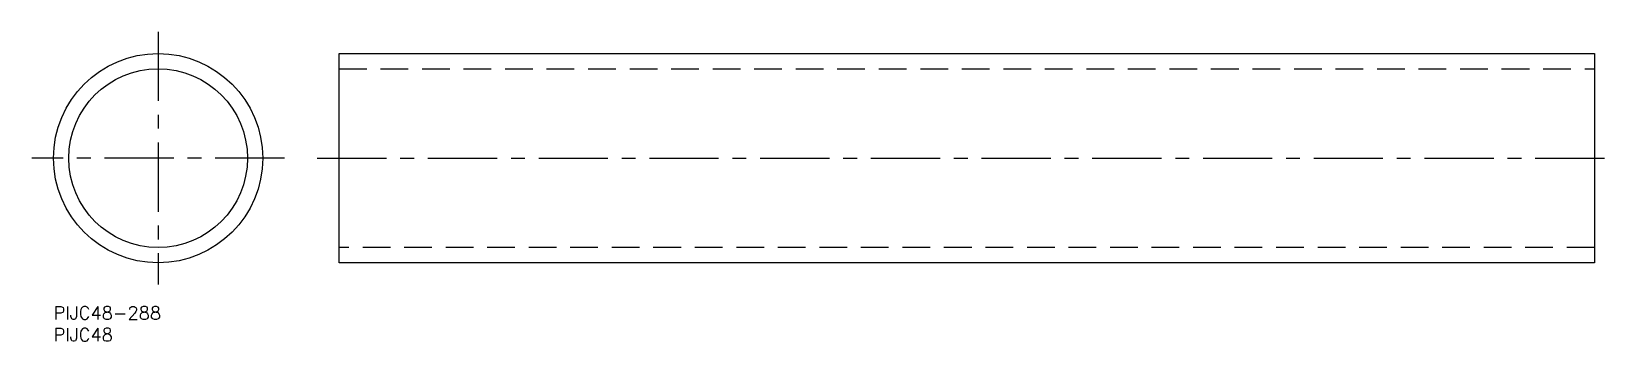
# Model space of a CAD drawing. Extents: x -5 to 358, y -8 to 63.
import ezdxf

# ---------------------------------------------------------------- set-up
doc = ezdxf.new("R2010")
doc.units = 0
doc.header["$LTSCALE"] = 0.5
doc.linetypes.add('CENTER', pattern=[50.8, 31.75, -6.35, 6.35, -6.35])
doc.linetypes.add('DASHED', pattern=[19.05, 12.7, -6.35])
for name, color, linetype in [('MSM_CENTER', 1, 'CENTER'), ('MSM_CONTINUOUS', 7, 'CONTINUOUS'), ('MSM_DASHED', 4, 'DASHED'), ('MSM_PART_NUMBER', 7, 'CONTINUOUS')]:
    doc.layers.add(name, color=color, linetype=linetype)
doc.styles.get("Standard").update_dxf_attribs({"font": 'txt.shx', "height": 3, "bigfont": 'bigfont.shx'})

# ---------------------------------------------------------------- blocks, each defined once
blk = doc.blocks.new('*U9')
at = {"layer": 'MSM_PART_NUMBER'}
blk.add_text('PIJC48-288', height=3, dxfattribs=at).set_placement((0, -3))
blk = doc.blocks.new('*U10')
at = {"layer": 'MSM_PART_NUMBER'}
blk.add_text('PIJC48', height=3, dxfattribs=at).set_placement((0, -8))

msp = doc.modelspace()

# ---------------------------------------------------------------- linework, layer by layer
at = {"layer": 'MSM_CENTER'}
for p, q in [((24, 63), (24, 5)), ((53, 34), (-5, 34)), ((60.5, 34), (358.5, 34))]:
    msp.add_line(p, q, dxfattribs=at)
at = {"layer": 'MSM_CONTINUOUS'}
for p, q in [((65.5, 10), (65.5, 58)), ((65.5, 58), (353.5, 58)), ((353.5, 58), (353.5, 10)), ((353.5, 10), (65.5, 10))]:
    msp.add_line(p, q, dxfattribs=at)
for radius in [24, 20.5]:
    msp.add_circle((24, 34), radius, dxfattribs=at)
at = {"layer": 'MSM_DASHED'}
for p, q in [((65.5, 54.5), (353.5, 54.5)), ((353.5, 13.5), (65.5, 13.5))]:
    msp.add_line(p, q, dxfattribs=at)

# ---------------------------------------------------------------- block references
at = {"layer": 'MSM_CONTINUOUS'}
for name in ['*U9', '*U10']:
    msp.add_blockref(name, (0, 0), dxfattribs=at)

doc.saveas('drawing.dxf')
